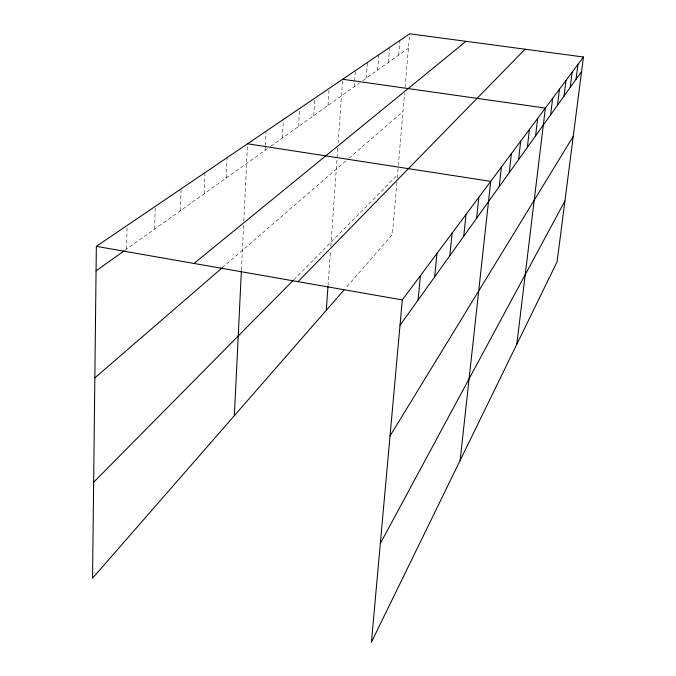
<?xml version="1.0" encoding="UTF-8"?>
<svg xmlns="http://www.w3.org/2000/svg" width="676" height="676" viewBox="0 0 676 676"><rect width="100%" height="100%" fill="white"/><g stroke="black" fill="none" stroke-linecap="round" stroke-linejoin="round"><path stroke-width="0.51" stroke-dasharray="3.38 2.54" d="M126.623 249.064L127.08 225.505M154.635 229.096L155.226 206.408M180.391 210.726L181.1 188.857M204.16 193.775L204.963 172.667M226.164 178.092L227.051 157.685M241.425 269.952L243.597 225.226M243.799 221.035L247.543 143.785M265.06 150.351L265.271 146.32M265.33 145.315L266.074 131.212M282.331 138.031L283.388 119.466M298.522 126.496L299.612 108.464M313.715 115.655L314.839 98.13M328.012 105.464L329.161 88.412M328.037 285.686L330.539 250.39M330.834 246.216L337.831 147.385M338.127 143.236L342.664 79.261M354.207 86.781L355.399 70.617M366.231 78.205L367.44 62.454M377.622 70.084L378.839 54.722M388.43 62.378L389.655 47.388M398.688 55.06L399.922 40.425M396.897 182.148L392.376 234.538L345.343 288.449M397.251 178.008L398.24 166.516M398.333 165.468L404.518 93.702M405.059 87.415L409.681 33.8M293.866 279.737L397.522 174.898M222.252 267.764L348.14 158.944M348.934 158.26L402.98 111.54M124.925 250.272L267.527 148.593M270.822 146.244L359.362 83.106M362.801 80.655L408.448 48.106"/><path stroke-width="1.01" d="M583.447 57.004L402.296 299.924L371.428 642.2L557.108 261.747L583.447 57.004L409.681 33.8L96.347 246.351L92.553 578.2L344.025 289.962M234.361 415.655L241.374 270.983M326.297 310.284L327.961 286.709M418.123 299.983L420.421 275.622M434.66 276.881L436.95 253.449M449.802 255.714L452.092 233.152M463.736 236.254L466.001 214.495M476.588 218.297L478.836 197.282M460.145 460.432L490.708 181.362L247.543 143.785M499.218 186.677L501.415 167.006M509.222 172.693L511.402 153.621M518.585 159.62L520.723 141.115M527.348 147.376L529.46 129.395M535.578 135.876L537.665 118.401M516.794 344.354L545.371 108.067L342.664 79.261M550.61 114.869L552.638 98.324M557.497 105.253L559.491 89.131M564.004 96.153L565.973 80.436M570.172 87.542L572.107 72.214M576.02 79.371L577.929 64.414M380.326 543.521L564.925 200.975M390.027 435.952L573.24 136.358M400.006 325.3L581.571 71.614M298.006 281.664L525.075 49.213M93.651 482.242L293.156 280.455M94.843 377.901L222.252 267.764M194.037 263.454L466.001 41.32M96.068 270.856L124.08 250.88M96.347 246.351L402.296 299.924"/></g></svg>
